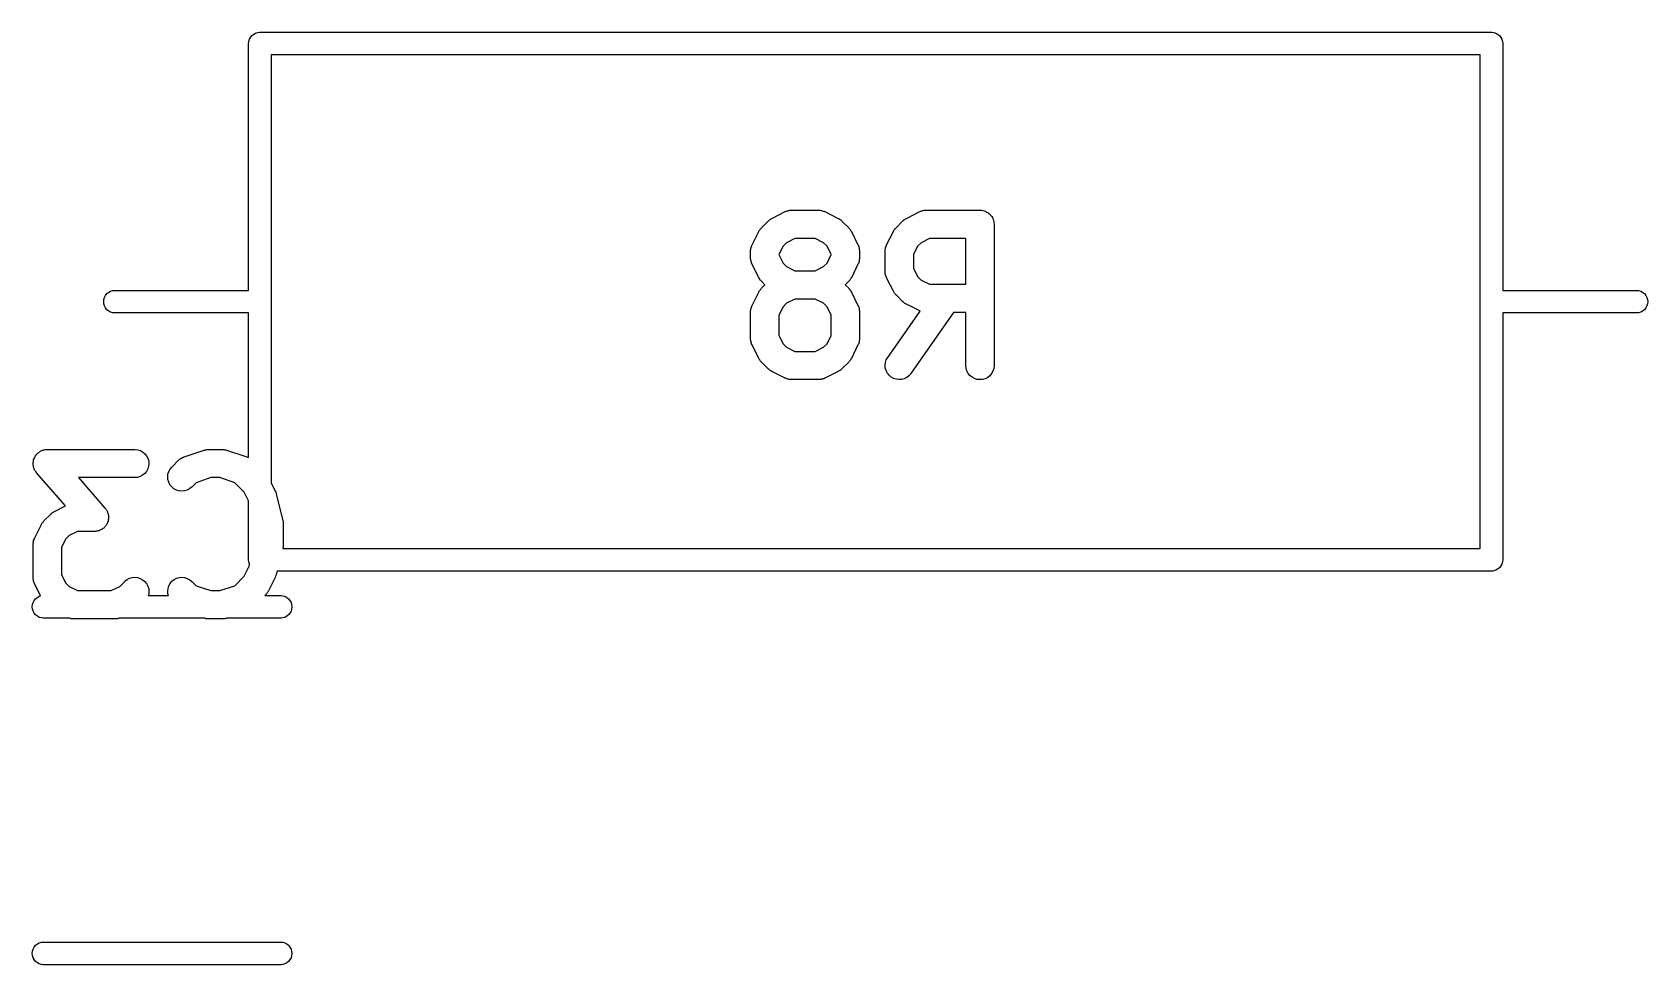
# Model space of a CAD drawing. Extents: x 19 to 116, y -142 to -17.
# Drawn here: x 100.93 to 109.51, y -130.52 to -125.57 of the extents above; entities that cross this region are included whole.
import ezdxf

# ---------------------------------------------------------------- set-up
doc = ezdxf.new("R2010")
doc.units = 0
doc.layers.add('BLACK', color=7, linetype='CONTINUOUS')

msp = doc.modelspace()

# ---------------------------------------------------------------- linework, layer by layer
at = {"layer": 'BLACK', "linetype": 'CONTINUOUS'}
for p, q in [((102.09, -125.597), (102.097, -125.587)), ((102.097, -125.587), (102.107, -125.58)), ((102.107, -125.58), (102.117, -125.574)), ((102.117, -125.574), (102.128, -125.571)), ((102.128, -125.571), (102.137, -125.57)), ((102.137, -125.57), (102.137, -125.57)), ((102.137, -125.57), (102.14, -125.57)), ((102.14, -125.57), (102.143, -125.57)), ((102.143, -125.57), (108.677, -125.57)), ((108.677, -125.57), (108.68, -125.57)), ((108.68, -125.57), (108.683, -125.57)), ((108.683, -125.57), (108.683, -125.57)), ((108.683, -125.57), (108.692, -125.571)), ((108.692, -125.571), (108.703, -125.574)), ((108.703, -125.574), (108.713, -125.58)), ((108.713, -125.58), (108.723, -125.587)), ((108.723, -125.587), (108.73, -125.597)), ((102.08, -125.63), (102.081, -125.618)), ((102.08, -125.633), (102.08, -125.63)), ((102.08, -126.94), (102.08, -125.633)), ((102.081, -125.618), (102.084, -125.607)), ((102.084, -125.607), (102.09, -125.597)), ((108.73, -125.597), (108.736, -125.607)), ((108.736, -125.607), (108.739, -125.618)), ((108.739, -125.618), (108.74, -125.63)), ((108.74, -125.63), (108.74, -125.633)), ((108.74, -125.633), (108.74, -126.94)), ((102.2, -125.69), (102.2, -126.997)), ((108.62, -125.69), (102.2, -125.69)), ((108.62, -126.997), (108.62, -125.69)), ((104.859, -126.558), (104.93, -126.522)), ((104.93, -126.522), (104.931, -126.522)), ((104.931, -126.522), (104.933, -126.521)), ((104.933, -126.521), (104.935, -126.52)), ((104.935, -126.52), (104.94, -126.518)), ((104.94, -126.518), (104.945, -126.517)), ((104.945, -126.517), (104.947, -126.516)), ((104.947, -126.516), (104.949, -126.516)), ((104.949, -126.516), (104.954, -126.515)), ((104.954, -126.515), (104.959, -126.514)), ((104.959, -126.514), (104.961, -126.514)), ((104.961, -126.514), (104.964, -126.514)), ((104.964, -126.514), (105.106, -126.514)), ((105.106, -126.514), (105.107, -126.514)), ((105.107, -126.514), (105.11, -126.515)), ((105.11, -126.515), (105.112, -126.514)), ((105.112, -126.514), (105.117, -126.515)), ((105.117, -126.515), (105.122, -126.516)), ((105.122, -126.516), (105.124, -126.517)), ((105.124, -126.517), (105.126, -126.517)), ((105.126, -126.517), (105.131, -126.519)), ((105.131, -126.519), (105.136, -126.52)), ((105.136, -126.52), (105.138, -126.521)), ((105.138, -126.521), (105.14, -126.522)), ((105.14, -126.522), (105.211, -126.558)), ((105.573, -126.558), (105.644, -126.522)), ((105.644, -126.522), (105.645, -126.522)), ((105.645, -126.522), (105.647, -126.521)), ((105.647, -126.521), (105.649, -126.52)), ((105.649, -126.52), (105.654, -126.518)), ((105.654, -126.518), (105.659, -126.517)), ((105.659, -126.517), (105.661, -126.516)), ((105.661, -126.516), (105.663, -126.516)), ((105.663, -126.516), (105.668, -126.515)), ((105.668, -126.515), (105.673, -126.514)), ((105.673, -126.514), (105.676, -126.514)), ((105.676, -126.514), (105.678, -126.514)), ((105.678, -126.514), (105.964, -126.514)), ((105.964, -126.514), (105.964, -126.514)), ((105.964, -126.514), (105.964, -126.514)), ((105.964, -126.514), (105.965, -126.514)), ((105.964, -126.514), (105.964, -126.514)), ((105.965, -126.514), (105.972, -126.515)), ((105.972, -126.515), (105.979, -126.516)), ((105.979, -126.516), (105.979, -126.516)), ((105.979, -126.516), (105.979, -126.516)), ((105.979, -126.516), (105.986, -126.518)), ((105.986, -126.518), (105.993, -126.52)), ((105.993, -126.52), (105.993, -126.52)), ((105.993, -126.52), (105.993, -126.52)), ((105.993, -126.52), (105.999, -126.524)), ((105.999, -126.524), (106.006, -126.527)), ((106.006, -126.527), (106.006, -126.527)), ((106.006, -126.527), (106.006, -126.527)), ((106.006, -126.527), (106.011, -126.532)), ((106.011, -126.532), (106.017, -126.536)), ((106.017, -126.536), (106.017, -126.537)), ((106.017, -126.537), (106.017, -126.537)), ((106.017, -126.537), (106.022, -126.542)), ((104.789, -126.627), (104.79, -126.626)), ((104.79, -126.626), (104.792, -126.623)), ((104.792, -126.623), (104.794, -126.619)), ((104.794, -126.619), (104.796, -126.617)), ((104.796, -126.617), (104.798, -126.614)), ((104.798, -126.614), (104.801, -126.611)), ((104.801, -126.611), (104.803, -126.608)), ((104.803, -126.608), (104.839, -126.572)), ((104.839, -126.572), (104.84, -126.571)), ((104.84, -126.571), (104.843, -126.569)), ((104.843, -126.569), (104.846, -126.566)), ((104.846, -126.566), (104.849, -126.564)), ((104.849, -126.564), (104.851, -126.562)), ((104.851, -126.562), (104.855, -126.56)), ((104.855, -126.56), (104.859, -126.558)), ((105.211, -126.558), (105.212, -126.558)), ((105.212, -126.558), (105.216, -126.561)), ((105.216, -126.561), (105.22, -126.563)), ((105.22, -126.563), (105.222, -126.565)), ((105.222, -126.565), (105.225, -126.566)), ((105.225, -126.566), (105.228, -126.569)), ((105.228, -126.569), (105.231, -126.572)), ((105.231, -126.572), (105.267, -126.608)), ((105.267, -126.608), (105.267, -126.608)), ((105.267, -126.608), (105.27, -126.612)), ((105.27, -126.612), (105.273, -126.615)), ((105.273, -126.615), (105.275, -126.617)), ((105.275, -126.617), (105.276, -126.62)), ((105.276, -126.62), (105.278, -126.624)), ((105.278, -126.624), (105.281, -126.627)), ((105.504, -126.626), (105.506, -126.623)), ((105.504, -126.627), (105.504, -126.626)), ((105.506, -126.623), (105.508, -126.619)), ((105.508, -126.619), (105.51, -126.617)), ((105.51, -126.617), (105.512, -126.614)), ((105.512, -126.614), (105.515, -126.611)), ((105.515, -126.611), (105.518, -126.608)), ((105.518, -126.608), (105.553, -126.572)), ((105.553, -126.572), (105.554, -126.571)), ((105.554, -126.571), (105.557, -126.569)), ((105.557, -126.569), (105.56, -126.566)), ((105.56, -126.566), (105.563, -126.564)), ((105.563, -126.564), (105.566, -126.562)), ((105.566, -126.562), (105.569, -126.56)), ((105.569, -126.56), (105.573, -126.558)), ((106.022, -126.542), (106.026, -126.548)), ((106.026, -126.548), (106.026, -126.548)), ((106.026, -126.548), (106.026, -126.548)), ((106.026, -126.548), (106.03, -126.554)), ((106.03, -126.554), (106.033, -126.561)), ((106.033, -126.561), (106.033, -126.561)), ((106.033, -126.561), (106.033, -126.561)), ((106.033, -126.561), (106.035, -126.568)), ((106.035, -126.568), (106.037, -126.575)), ((106.037, -126.575), (106.037, -126.575)), ((106.037, -126.575), (106.037, -126.575)), ((106.037, -126.575), (106.038, -126.582)), ((106.038, -126.582), (106.039, -126.589)), ((106.039, -126.589), (106.039, -127.339)), ((104.748, -126.712), (104.75, -126.707)), ((104.75, -126.707), (104.752, -126.703)), ((104.752, -126.703), (104.753, -126.701)), ((104.753, -126.701), (104.754, -126.699)), ((104.754, -126.699), (104.789, -126.627)), ((104.918, -126.705), (104.896, -126.75)), ((104.937, -126.687), (104.918, -126.705)), ((104.981, -126.664), (104.937, -126.687)), ((105.089, -126.664), (104.981, -126.664)), ((105.133, -126.687), (105.089, -126.664)), ((105.152, -126.705), (105.133, -126.687)), ((105.174, -126.75), (105.152, -126.705)), ((105.281, -126.627), (105.316, -126.699)), ((105.316, -126.699), (105.317, -126.7)), ((105.317, -126.7), (105.318, -126.702)), ((105.318, -126.702), (105.319, -126.704)), ((105.319, -126.704), (105.32, -126.708)), ((105.32, -126.708), (105.322, -126.713)), ((105.463, -126.712), (105.465, -126.707)), ((105.465, -126.707), (105.466, -126.703)), ((105.466, -126.703), (105.467, -126.701)), ((105.467, -126.701), (105.468, -126.699)), ((105.468, -126.699), (105.504, -126.627)), ((105.632, -126.705), (105.61, -126.75)), ((105.651, -126.687), (105.632, -126.705)), ((105.696, -126.664), (105.651, -126.687)), ((105.889, -126.664), (105.696, -126.664)), ((105.889, -126.907), (105.889, -126.664)), ((104.746, -126.727), (104.747, -126.722)), ((104.746, -126.729), (104.746, -126.727)), ((104.746, -126.731), (104.746, -126.729)), ((104.746, -126.732), (104.746, -126.731)), ((104.746, -126.768), (104.746, -126.732)), ((104.746, -126.77), (104.746, -126.768)), ((104.746, -126.772), (104.746, -126.77)), ((104.747, -126.777), (104.746, -126.772)), ((104.747, -126.717), (104.748, -126.714)), ((104.747, -126.722), (104.747, -126.717)), ((104.747, -126.782), (104.747, -126.777)), ((104.748, -126.785), (104.747, -126.782)), ((104.748, -126.714), (104.748, -126.712)), ((104.748, -126.787), (104.748, -126.785)), ((104.75, -126.792), (104.748, -126.787)), ((104.751, -126.796), (104.75, -126.792)), ((104.752, -126.798), (104.751, -126.796)), ((104.896, -126.75), (104.896, -126.75)), ((104.896, -126.75), (104.918, -126.795)), ((104.918, -126.795), (104.937, -126.813)), ((105.133, -126.813), (105.152, -126.795)), ((105.152, -126.795), (105.174, -126.75)), ((105.174, -126.75), (105.174, -126.75)), ((105.318, -126.797), (105.317, -126.799)), ((105.32, -126.793), (105.318, -126.797)), ((105.322, -126.788), (105.32, -126.793)), ((105.322, -126.713), (105.322, -126.715)), ((105.322, -126.715), (105.323, -126.718)), ((105.323, -126.783), (105.322, -126.786)), ((105.322, -126.786), (105.322, -126.788)), ((105.323, -126.718), (105.323, -126.723)), ((105.323, -126.723), (105.324, -126.728)), ((105.324, -126.773), (105.323, -126.778)), ((105.323, -126.778), (105.323, -126.783)), ((105.324, -126.728), (105.324, -126.73)), ((105.324, -126.73), (105.324, -126.732)), ((105.324, -126.732), (105.324, -126.768)), ((105.324, -126.768), (105.324, -126.769)), ((105.324, -126.769), (105.324, -126.771)), ((105.324, -126.771), (105.324, -126.773)), ((105.46, -126.727), (105.461, -126.722)), ((105.46, -126.729), (105.46, -126.727)), ((105.46, -126.731), (105.46, -126.729)), ((105.46, -126.732), (105.46, -126.731)), ((105.46, -126.839), (105.46, -126.732)), ((105.461, -126.722), (105.462, -126.717)), ((105.462, -126.714), (105.463, -126.712)), ((105.462, -126.717), (105.462, -126.714)), ((105.61, -126.75), (105.61, -126.822)), ((104.753, -126.8), (104.752, -126.798)), ((104.754, -126.801), (104.753, -126.8)), ((104.789, -126.873), (104.754, -126.801)), ((104.792, -126.876), (104.789, -126.873)), ((104.794, -126.88), (104.792, -126.876)), ((104.795, -126.883), (104.794, -126.88)), ((104.797, -126.885), (104.795, -126.883)), ((104.937, -126.813), (104.981, -126.836)), ((104.981, -126.836), (105.089, -126.836)), ((105.089, -126.836), (105.133, -126.813)), ((105.274, -126.883), (105.272, -126.886)), ((105.276, -126.881), (105.274, -126.883)), ((105.278, -126.877), (105.276, -126.881)), ((105.28, -126.874), (105.278, -126.877)), ((105.281, -126.873), (105.28, -126.874)), ((105.316, -126.801), (105.281, -126.873)), ((105.317, -126.799), (105.316, -126.801)), ((105.46, -126.841), (105.46, -126.839)), ((105.46, -126.844), (105.46, -126.841)), ((105.461, -126.849), (105.46, -126.844)), ((105.461, -126.854), (105.461, -126.849)), ((105.462, -126.856), (105.461, -126.854)), ((105.462, -126.858), (105.462, -126.856)), ((105.464, -126.863), (105.462, -126.858)), ((105.466, -126.868), (105.464, -126.863)), ((105.467, -126.87), (105.466, -126.868)), ((105.467, -126.872), (105.467, -126.87)), ((105.468, -126.873), (105.467, -126.872)), ((105.504, -126.944), (105.468, -126.873)), ((105.61, -126.822), (105.632, -126.866)), ((105.632, -126.866), (105.651, -126.885)), ((101.314, -126.977), (101.32, -126.967)), ((101.32, -126.967), (101.327, -126.957)), ((101.327, -126.957), (101.337, -126.95)), ((101.337, -126.95), (101.347, -126.944)), ((101.347, -126.944), (101.358, -126.941)), ((101.358, -126.941), (101.367, -126.94)), ((101.367, -126.94), (102.08, -126.94)), ((104.754, -127.02), (104.789, -126.949)), ((104.789, -126.949), (104.79, -126.948)), ((104.79, -126.948), (104.792, -126.944)), ((104.792, -126.944), (104.794, -126.94)), ((104.794, -126.94), (104.796, -126.938)), ((104.796, -126.938), (104.798, -126.935)), ((104.8, -126.888), (104.797, -126.885)), ((104.798, -126.935), (104.801, -126.932)), ((104.803, -126.892), (104.8, -126.888)), ((104.801, -126.932), (104.803, -126.929)), ((104.822, -126.911), (104.803, -126.892)), ((104.803, -126.892), (104.803, -126.892)), ((104.803, -126.929), (104.822, -126.911)), ((105.267, -126.892), (105.248, -126.911)), ((105.248, -126.911), (105.267, -126.929)), ((105.269, -126.889), (105.267, -126.892)), ((105.267, -126.929), (105.267, -126.93)), ((105.267, -126.93), (105.27, -126.933)), ((105.272, -126.886), (105.269, -126.889)), ((105.27, -126.933), (105.273, -126.936)), ((105.273, -126.936), (105.275, -126.939)), ((105.275, -126.939), (105.276, -126.941)), ((105.276, -126.941), (105.278, -126.945)), ((105.278, -126.945), (105.281, -126.949)), ((105.281, -126.949), (105.316, -127.02)), ((105.506, -126.948), (105.504, -126.944)), ((105.508, -126.952), (105.506, -126.948)), ((105.51, -126.954), (105.508, -126.952)), ((105.511, -126.957), (105.51, -126.954)), ((105.514, -126.96), (105.511, -126.957)), ((105.517, -126.963), (105.514, -126.96)), ((105.518, -126.964), (105.517, -126.963)), ((105.553, -126.999), (105.518, -126.964)), ((105.651, -126.885), (105.696, -126.907)), ((105.696, -126.907), (105.889, -126.907)), ((108.74, -126.94), (109.453, -126.94)), ((109.453, -126.94), (109.462, -126.941)), ((109.462, -126.941), (109.473, -126.944)), ((109.473, -126.944), (109.483, -126.95)), ((109.483, -126.95), (109.493, -126.957)), ((109.493, -126.957), (109.5, -126.967)), ((109.5, -126.967), (109.506, -126.977)), ((101.31, -127), (101.311, -126.988)), ((101.311, -127.012), (101.31, -127)), ((101.311, -126.988), (101.314, -126.977)), ((101.314, -127.023), (101.311, -127.012)), ((101.32, -127.033), (101.314, -127.023)), ((101.327, -127.043), (101.32, -127.033)), ((101.337, -127.05), (101.327, -127.043)), ((101.347, -127.056), (101.337, -127.05)), ((102.2, -126.997), (102.2, -127)), ((102.2, -127), (102.2, -127.003)), ((102.2, -127.003), (102.2, -127.963)), ((104.746, -127.048), (104.747, -127.043)), ((104.746, -127.05), (104.746, -127.048)), ((104.746, -127.053), (104.746, -127.05)), ((104.746, -127.054), (104.746, -127.053)), ((104.746, -127.196), (104.746, -127.054)), ((104.747, -127.038), (104.748, -127.036)), ((104.747, -127.043), (104.747, -127.038)), ((104.748, -127.034), (104.75, -127.029)), ((104.748, -127.036), (104.748, -127.034)), ((104.75, -127.029), (104.752, -127.024)), ((104.752, -127.024), (104.753, -127.022)), ((104.753, -127.022), (104.754, -127.02)), ((104.918, -127.027), (104.896, -127.071)), ((104.937, -127.008), (104.918, -127.027)), ((104.981, -126.986), (104.937, -127.008)), ((105.089, -126.986), (104.981, -126.986)), ((105.133, -127.008), (105.089, -126.986)), ((105.152, -127.027), (105.133, -127.008)), ((105.174, -127.071), (105.152, -127.027)), ((105.316, -127.02), (105.317, -127.021)), ((105.317, -127.021), (105.318, -127.023)), ((105.318, -127.023), (105.319, -127.025)), ((105.319, -127.025), (105.32, -127.03)), ((105.32, -127.03), (105.322, -127.035)), ((105.322, -127.035), (105.322, -127.037)), ((105.322, -127.037), (105.323, -127.039)), ((105.323, -127.039), (105.323, -127.044)), ((105.323, -127.044), (105.324, -127.049)), ((105.324, -127.049), (105.324, -127.051)), ((105.324, -127.051), (105.324, -127.054)), ((105.324, -127.054), (105.324, -127.196)), ((105.474, -127.296), (105.646, -127.05)), ((105.557, -127.002), (105.553, -126.999)), ((105.56, -127.005), (105.557, -127.002)), ((105.562, -127.007), (105.56, -127.005)), ((105.565, -127.009), (105.562, -127.007)), ((105.568, -127.011), (105.565, -127.009)), ((105.572, -127.013), (105.568, -127.011)), ((105.573, -127.014), (105.572, -127.013)), ((105.644, -127.049), (105.573, -127.014)), ((105.646, -127.05), (105.644, -127.049)), ((108.62, -127), (108.62, -126.997)), ((108.62, -127.003), (108.62, -127)), ((108.62, -128.31), (108.62, -127.003)), ((109.483, -127.05), (109.473, -127.056)), ((109.493, -127.043), (109.483, -127.05)), ((109.5, -127.033), (109.493, -127.043)), ((109.506, -127.023), (109.5, -127.033)), ((109.506, -126.977), (109.509, -126.988)), ((109.509, -127.012), (109.506, -127.023)), ((109.509, -126.988), (109.51, -127)), ((109.51, -127), (109.509, -127.012)), ((101.358, -127.059), (101.347, -127.056)), ((101.367, -127.06), (101.358, -127.059)), ((102.08, -127.06), (101.367, -127.06)), ((102.08, -127.828), (102.08, -127.06)), ((104.896, -127.071), (104.896, -127.179)), ((105.174, -127.179), (105.174, -127.071)), ((105.824, -127.057), (105.596, -127.382)), ((105.889, -127.057), (105.824, -127.057)), ((105.889, -127.339), (105.889, -127.057)), ((109.453, -127.06), (108.74, -127.06)), ((108.74, -127.06), (108.74, -128.367)), ((109.462, -127.059), (109.453, -127.06)), ((109.473, -127.056), (109.462, -127.059)), ((104.746, -127.199), (104.746, -127.196)), ((104.746, -127.201), (104.746, -127.199)), ((104.747, -127.206), (104.746, -127.201)), ((104.747, -127.211), (104.747, -127.206)), ((104.748, -127.213), (104.747, -127.211)), ((104.748, -127.215), (104.748, -127.213)), ((104.75, -127.22), (104.748, -127.215)), ((104.751, -127.225), (104.75, -127.22)), ((104.752, -127.227), (104.751, -127.225)), ((104.896, -127.179), (104.918, -127.223)), ((104.918, -127.223), (104.937, -127.242)), ((105.133, -127.242), (105.152, -127.223)), ((105.152, -127.223), (105.174, -127.179)), ((105.318, -127.226), (105.317, -127.228)), ((105.32, -127.221), (105.318, -127.226)), ((105.322, -127.216), (105.32, -127.221)), ((105.323, -127.212), (105.322, -127.214)), ((105.322, -127.214), (105.322, -127.216)), ((105.324, -127.202), (105.323, -127.207)), ((105.323, -127.207), (105.323, -127.212)), ((105.324, -127.196), (105.324, -127.197)), ((105.324, -127.197), (105.324, -127.2)), ((105.324, -127.2), (105.324, -127.202)), ((104.753, -127.229), (104.752, -127.227)), ((104.754, -127.23), (104.753, -127.229)), ((104.789, -127.301), (104.754, -127.23)), ((104.792, -127.305), (104.789, -127.301)), ((104.794, -127.309), (104.792, -127.305)), ((104.795, -127.311), (104.794, -127.309)), ((104.797, -127.314), (104.795, -127.311)), ((104.937, -127.242), (104.981, -127.264)), ((104.981, -127.264), (105.089, -127.264)), ((105.089, -127.264), (105.133, -127.242)), ((105.274, -127.312), (105.272, -127.315)), ((105.276, -127.31), (105.274, -127.312)), ((105.278, -127.306), (105.276, -127.31)), ((105.28, -127.302), (105.278, -127.306)), ((105.281, -127.301), (105.28, -127.302)), ((105.316, -127.23), (105.281, -127.301)), ((105.317, -127.228), (105.316, -127.23)), ((105.462, -127.323), (105.466, -127.309)), ((105.466, -127.309), (105.474, -127.296)), ((104.8, -127.317), (104.797, -127.314)), ((104.803, -127.32), (104.8, -127.317)), ((104.803, -127.321), (104.803, -127.32)), ((104.839, -127.357), (104.803, -127.321)), ((104.842, -127.359), (104.839, -127.357)), ((104.845, -127.362), (104.842, -127.359)), ((104.848, -127.364), (104.845, -127.362)), ((104.85, -127.366), (104.848, -127.364)), ((104.854, -127.368), (104.85, -127.366)), ((104.858, -127.37), (104.854, -127.368)), ((104.859, -127.371), (104.858, -127.37)), ((104.93, -127.406), (104.859, -127.371)), ((105.211, -127.371), (105.14, -127.406)), ((105.215, -127.368), (105.211, -127.371)), ((105.219, -127.366), (105.215, -127.368)), ((105.221, -127.365), (105.219, -127.366)), ((105.224, -127.363), (105.221, -127.365)), ((105.227, -127.36), (105.224, -127.363)), ((105.23, -127.357), (105.227, -127.36)), ((105.231, -127.357), (105.23, -127.357)), ((105.267, -127.321), (105.231, -127.357)), ((105.269, -127.318), (105.267, -127.321)), ((105.272, -127.315), (105.269, -127.318)), ((105.46, -127.337), (105.462, -127.323)), ((105.461, -127.352), (105.46, -127.337)), ((105.465, -127.366), (105.461, -127.352)), ((105.472, -127.379), (105.465, -127.366)), ((105.481, -127.391), (105.472, -127.379)), ((105.492, -127.4), (105.481, -127.391)), ((105.586, -127.394), (105.575, -127.403)), ((105.596, -127.383), (105.586, -127.394)), ((105.596, -127.382), (105.596, -127.383)), ((105.89, -127.354), (105.889, -127.339)), ((105.894, -127.368), (105.89, -127.354)), ((105.901, -127.381), (105.894, -127.368)), ((105.91, -127.392), (105.901, -127.381)), ((105.922, -127.401), (105.91, -127.392)), ((106.016, -127.393), (106.005, -127.402)), ((106.025, -127.382), (106.016, -127.393)), ((106.033, -127.369), (106.025, -127.382)), ((106.037, -127.355), (106.033, -127.369)), ((106.039, -127.34), (106.037, -127.355)), ((106.039, -127.339), (106.039, -127.34)), ((104.932, -127.407), (104.93, -127.406)), ((104.934, -127.408), (104.932, -127.407)), ((104.939, -127.41), (104.934, -127.408)), ((104.944, -127.412), (104.939, -127.41)), ((104.946, -127.412), (104.944, -127.412)), ((104.948, -127.413), (104.946, -127.412)), ((104.953, -127.413), (104.948, -127.413)), ((104.958, -127.414), (104.953, -127.413)), ((104.96, -127.414), (104.958, -127.414)), ((104.963, -127.414), (104.96, -127.414)), ((104.964, -127.414), (104.963, -127.414)), ((105.106, -127.414), (104.964, -127.414)), ((105.109, -127.414), (105.106, -127.414)), ((105.111, -127.414), (105.109, -127.414)), ((105.116, -127.413), (105.111, -127.414)), ((105.121, -127.413), (105.116, -127.413)), ((105.123, -127.412), (105.121, -127.413)), ((105.125, -127.412), (105.123, -127.412)), ((105.13, -127.41), (105.125, -127.412)), ((105.135, -127.409), (105.13, -127.41)), ((105.137, -127.408), (105.135, -127.409)), ((105.139, -127.407), (105.137, -127.408)), ((105.14, -127.406), (105.139, -127.407)), ((105.504, -127.408), (105.492, -127.4)), ((105.518, -127.412), (105.504, -127.408)), ((105.533, -127.414), (105.518, -127.412)), ((105.547, -127.413), (105.533, -127.414)), ((105.561, -127.409), (105.547, -127.413)), ((105.575, -127.403), (105.561, -127.409)), ((105.935, -127.408), (105.922, -127.401)), ((105.948, -127.413), (105.935, -127.408)), ((105.963, -127.414), (105.948, -127.413)), ((105.978, -127.413), (105.963, -127.414)), ((105.992, -127.409), (105.978, -127.413)), ((106.005, -127.402), (105.992, -127.409)), ((100.943, -127.828), (100.944, -127.825)), ((100.944, -127.825), (100.946, -127.821)), ((100.946, -127.821), (100.949, -127.817)), ((100.949, -127.817), (100.95, -127.815)), ((100.95, -127.815), (100.952, -127.813)), ((100.952, -127.813), (100.955, -127.81)), ((100.955, -127.81), (100.958, -127.806)), ((100.958, -127.806), (100.96, -127.804)), ((100.96, -127.804), (100.962, -127.802)), ((100.962, -127.802), (100.966, -127.8)), ((100.966, -127.8), (100.969, -127.797)), ((100.969, -127.797), (100.972, -127.796)), ((100.972, -127.796), (100.974, -127.794)), ((100.974, -127.794), (100.978, -127.792)), ((100.978, -127.792), (100.982, -127.79)), ((100.982, -127.79), (100.985, -127.789)), ((100.985, -127.789), (100.987, -127.788)), ((100.987, -127.788), (100.992, -127.787)), ((100.992, -127.787), (100.996, -127.786)), ((100.996, -127.786), (100.999, -127.785)), ((100.999, -127.785), (101.001, -127.785)), ((101.001, -127.785), (101.006, -127.785)), ((101.006, -127.785), (101.011, -127.784)), ((101.011, -127.784), (101.475, -127.784)), ((101.475, -127.784), (101.476, -127.784)), ((101.476, -127.784), (101.491, -127.786)), ((101.491, -127.786), (101.505, -127.79)), ((101.505, -127.79), (101.517, -127.797)), ((101.517, -127.797), (101.529, -127.807)), ((101.529, -127.807), (101.538, -127.818)), ((101.538, -127.818), (101.545, -127.831)), ((101.728, -127.828), (101.733, -127.825)), ((101.733, -127.825), (101.735, -127.825)), ((101.735, -127.825), (101.737, -127.824)), ((101.737, -127.824), (101.844, -127.788)), ((101.844, -127.788), (101.845, -127.788)), ((101.845, -127.788), (101.849, -127.787)), ((101.849, -127.787), (101.853, -127.786)), ((101.853, -127.786), (101.856, -127.785)), ((101.856, -127.785), (101.859, -127.785)), ((101.859, -127.785), (101.864, -127.785)), ((101.864, -127.785), (101.868, -127.784)), ((101.868, -127.784), (101.939, -127.784)), ((101.939, -127.784), (101.94, -127.784)), ((101.94, -127.784), (101.945, -127.785)), ((101.945, -127.785), (101.949, -127.785)), ((101.949, -127.785), (101.952, -127.786)), ((101.952, -127.786), (101.955, -127.786)), ((101.955, -127.786), (101.959, -127.787)), ((101.959, -127.787), (101.963, -127.788)), ((101.963, -127.788), (102.07, -127.824)), ((102.07, -127.824), (102.071, -127.824)), ((102.071, -127.824), (102.073, -127.825)), ((102.073, -127.825), (102.075, -127.826)), ((102.075, -127.826), (102.08, -127.828)), ((100.936, -127.854), (100.937, -127.849)), ((100.936, -127.856), (100.936, -127.854)), ((100.936, -127.859), (100.936, -127.856)), ((100.936, -127.863), (100.936, -127.859)), ((100.936, -127.868), (100.936, -127.863)), ((100.937, -127.871), (100.936, -127.868)), ((100.937, -127.844), (100.938, -127.842)), ((100.937, -127.849), (100.937, -127.844)), ((100.937, -127.873), (100.937, -127.871)), ((100.938, -127.878), (100.937, -127.873)), ((100.938, -127.839), (100.94, -127.835)), ((100.938, -127.842), (100.938, -127.839)), ((100.939, -127.882), (100.938, -127.878)), ((100.94, -127.885), (100.939, -127.882)), ((100.94, -127.835), (100.942, -127.83)), ((100.941, -127.887), (100.94, -127.885)), ((100.943, -127.892), (100.941, -127.887)), ((100.942, -127.83), (100.943, -127.828)), ((100.945, -127.896), (100.943, -127.892)), ((100.947, -127.898), (100.945, -127.896)), ((100.948, -127.9), (100.947, -127.898)), ((100.951, -127.904), (100.948, -127.9)), ((100.954, -127.908), (100.951, -127.904)), ((100.954, -127.909), (100.954, -127.908)), ((101.108, -128.084), (100.954, -127.909)), ((101.537, -127.901), (101.528, -127.913)), ((101.544, -127.888), (101.537, -127.901)), ((101.548, -127.874), (101.544, -127.888)), ((101.545, -127.831), (101.549, -127.845)), ((101.55, -127.86), (101.548, -127.874)), ((101.549, -127.845), (101.55, -127.86)), ((101.651, -127.916), (101.656, -127.902)), ((101.656, -127.902), (101.663, -127.889)), ((101.663, -127.889), (101.672, -127.878)), ((101.672, -127.878), (101.708, -127.842)), ((101.708, -127.841), (101.71, -127.84)), ((101.708, -127.842), (101.708, -127.841)), ((101.71, -127.84), (101.712, -127.838)), ((101.712, -127.838), (101.716, -127.835)), ((101.716, -127.835), (101.72, -127.832)), ((101.72, -127.832), (101.722, -127.831)), ((101.722, -127.831), (101.724, -127.83)), ((101.724, -127.83), (101.728, -127.828)), ((102.08, -127.828), (102.08, -127.828)), ((101.475, -127.934), (101.176, -127.934)), ((101.176, -127.934), (101.317, -128.096)), ((101.49, -127.933), (101.475, -127.934)), ((101.504, -127.929), (101.49, -127.933)), ((101.517, -127.922), (101.504, -127.929)), ((101.528, -127.913), (101.517, -127.922)), ((101.65, -127.93), (101.651, -127.916)), ((101.651, -127.945), (101.65, -127.93)), ((101.656, -127.959), (101.651, -127.945)), ((101.662, -127.972), (101.656, -127.959)), ((101.672, -127.983), (101.662, -127.972)), ((101.683, -127.993), (101.672, -127.983)), ((101.696, -128), (101.683, -127.993)), ((101.766, -127.994), (101.753, -128)), ((101.777, -127.984), (101.766, -127.994)), ((101.778, -127.984), (101.777, -127.984)), ((101.801, -127.961), (101.778, -127.984)), ((101.88, -127.934), (101.801, -127.961)), ((101.927, -127.934), (101.88, -127.934)), ((102.006, -127.961), (101.927, -127.934)), ((102.056, -128.011), (102.006, -127.961)), ((102.2, -127.963), (102.221, -128.004)), ((101.049, -128.114), (101.108, -128.084)), ((101.71, -128.004), (101.696, -128)), ((101.724, -128.006), (101.71, -128.004)), ((101.739, -128.004), (101.724, -128.006)), ((101.753, -128), (101.739, -128.004)), ((102.08, -128.058), (102.056, -128.011)), ((102.08, -128.367), (102.08, -128.058)), ((102.221, -128.004), (102.221, -128.005)), ((102.221, -128.005), (102.221, -128.006)), ((102.221, -128.006), (102.221, -128.006)), ((102.221, -128.006), (102.224, -128.012)), ((102.224, -128.012), (102.226, -128.019)), ((102.226, -128.019), (102.226, -128.019)), ((102.226, -128.019), (102.226, -128.02)), ((102.226, -128.02), (102.262, -128.163)), ((100.986, -128.172), (100.988, -128.17)), ((100.988, -128.17), (100.991, -128.167)), ((100.991, -128.167), (100.993, -128.163)), ((100.993, -128.163), (101.029, -128.128)), ((101.029, -128.128), (101.03, -128.127)), ((101.03, -128.127), (101.033, -128.124)), ((101.033, -128.124), (101.036, -128.121)), ((101.036, -128.121), (101.039, -128.12)), ((101.039, -128.12), (101.041, -128.118)), ((101.041, -128.118), (101.045, -128.116)), ((101.045, -128.116), (101.049, -128.114)), ((101.317, -128.096), (101.318, -128.096)), ((101.318, -128.096), (101.321, -128.1)), ((101.321, -128.1), (101.323, -128.104)), ((101.323, -128.104), (101.325, -128.106)), ((101.325, -128.106), (101.326, -128.108)), ((101.326, -128.108), (101.328, -128.113)), ((101.328, -128.113), (101.33, -128.117)), ((101.33, -128.117), (101.331, -128.119)), ((101.331, -128.17), (101.33, -128.174)), ((101.331, -128.119), (101.332, -128.122)), ((101.333, -128.165), (101.331, -128.17)), ((101.332, -128.122), (101.333, -128.126)), ((101.333, -128.126), (101.334, -128.131)), ((101.334, -128.16), (101.333, -128.163)), ((101.333, -128.163), (101.333, -128.165)), ((101.334, -128.131), (101.335, -128.134)), ((101.335, -128.155), (101.334, -128.16)), ((101.335, -128.134), (101.335, -128.136)), ((101.335, -128.136), (101.335, -128.141)), ((101.335, -128.141), (101.336, -128.146)), ((101.336, -128.146), (101.335, -128.148)), ((101.335, -128.148), (101.335, -128.151)), ((101.335, -128.151), (101.335, -128.155)), ((102.262, -128.163), (102.262, -128.164)), ((102.262, -128.164), (102.262, -128.165)), ((102.262, -128.165), (102.263, -128.166)), ((102.263, -128.166), (102.263, -128.172)), ((100.942, -128.258), (100.943, -128.256)), ((100.943, -128.256), (100.944, -128.254)), ((100.944, -128.254), (100.979, -128.183)), ((100.979, -128.183), (100.98, -128.182)), ((100.98, -128.182), (100.982, -128.178)), ((100.982, -128.178), (100.984, -128.175)), ((100.984, -128.175), (100.986, -128.172)), ((101.127, -128.242), (101.108, -128.261)), ((101.171, -128.22), (101.127, -128.242)), ((101.261, -128.22), (101.171, -128.22)), ((101.265, -128.22), (101.261, -128.22)), ((101.27, -128.219), (101.265, -128.22)), ((101.273, -128.219), (101.27, -128.219)), ((101.275, -128.219), (101.273, -128.219)), ((101.28, -128.217), (101.275, -128.219)), ((101.284, -128.216), (101.28, -128.217)), ((101.287, -128.215), (101.284, -128.216)), ((101.289, -128.214), (101.287, -128.215)), ((101.293, -128.212), (101.289, -128.214)), ((101.298, -128.21), (101.293, -128.212)), ((101.3, -128.209), (101.298, -128.21)), ((101.302, -128.207), (101.3, -128.209)), ((101.306, -128.204), (101.302, -128.207)), ((101.31, -128.202), (101.306, -128.204)), ((101.312, -128.2), (101.31, -128.202)), ((101.314, -128.198), (101.312, -128.2)), ((101.317, -128.195), (101.314, -128.198)), ((101.32, -128.191), (101.317, -128.195)), ((101.321, -128.189), (101.32, -128.191)), ((101.323, -128.187), (101.321, -128.189)), ((101.325, -128.183), (101.323, -128.187)), ((101.328, -128.179), (101.325, -128.183)), ((101.329, -128.176), (101.328, -128.179)), ((101.33, -128.174), (101.329, -128.176)), ((102.263, -128.172), (102.264, -128.178)), ((102.264, -128.178), (102.264, -128.179)), ((102.264, -128.179), (102.264, -128.181)), ((102.264, -128.181), (102.264, -128.288)), ((100.936, -128.282), (100.937, -128.277)), ((100.936, -128.285), (100.936, -128.282)), ((100.936, -128.287), (100.936, -128.285)), ((100.936, -128.288), (100.936, -128.287)), ((100.936, -128.466), (100.936, -128.288)), ((100.937, -128.272), (100.938, -128.27)), ((100.937, -128.277), (100.937, -128.272)), ((100.938, -128.268), (100.94, -128.263)), ((100.938, -128.27), (100.938, -128.268)), ((100.94, -128.263), (100.942, -128.258)), ((101.108, -128.261), (101.086, -128.306)), ((101.086, -128.306), (101.086, -128.449)), ((102.262, -128.306), (102.261, -128.31)), ((102.261, -128.31), (108.62, -128.31)), ((102.263, -128.303), (102.262, -128.305)), ((102.262, -128.305), (102.262, -128.306)), ((102.264, -128.292), (102.263, -128.298)), ((102.263, -128.298), (102.263, -128.303)), ((102.264, -128.288), (102.264, -128.289)), ((102.264, -128.289), (102.264, -128.29)), ((102.264, -128.29), (102.264, -128.292)), ((102.056, -128.458), (102.083, -128.405)), ((102.08, -128.37), (102.08, -128.367)), ((102.081, -128.382), (102.08, -128.37)), ((102.084, -128.393), (102.081, -128.382)), ((102.083, -128.405), (102.085, -128.395)), ((102.085, -128.395), (102.084, -128.393)), ((108.703, -128.426), (108.692, -128.429)), ((108.713, -128.42), (108.703, -128.426)), ((108.723, -128.413), (108.713, -128.42)), ((108.73, -128.403), (108.723, -128.413)), ((108.736, -128.393), (108.73, -128.403)), ((108.739, -128.382), (108.736, -128.393)), ((108.74, -128.37), (108.739, -128.382)), ((108.74, -128.367), (108.74, -128.37)), ((100.936, -128.469), (100.936, -128.466)), ((100.936, -128.471), (100.936, -128.469)), ((100.937, -128.476), (100.936, -128.471)), ((100.937, -128.481), (100.937, -128.476)), ((100.938, -128.483), (100.937, -128.481)), ((100.938, -128.485), (100.938, -128.483)), ((100.94, -128.49), (100.938, -128.485)), ((100.941, -128.495), (100.94, -128.49)), ((100.942, -128.497), (100.941, -128.495)), ((100.943, -128.499), (100.942, -128.497)), ((100.944, -128.5), (100.943, -128.499)), ((100.975, -128.562), (100.944, -128.5)), ((101.086, -128.449), (101.108, -128.493)), ((101.108, -128.493), (101.127, -128.512)), ((101.127, -128.512), (101.171, -128.534)), ((101.35, -128.534), (101.395, -128.512)), ((101.395, -128.512), (101.422, -128.485)), ((101.422, -128.485), (101.423, -128.484)), ((101.423, -128.484), (101.434, -128.475)), ((101.434, -128.475), (101.447, -128.468)), ((101.447, -128.468), (101.461, -128.464)), ((101.461, -128.464), (101.476, -128.463)), ((101.476, -128.463), (101.49, -128.464)), ((101.49, -128.464), (101.504, -128.469)), ((101.504, -128.469), (101.517, -128.476)), ((101.517, -128.476), (101.528, -128.485)), ((101.528, -128.485), (101.538, -128.497)), ((101.538, -128.497), (101.544, -128.51)), ((101.544, -128.51), (101.549, -128.524)), ((101.652, -128.523), (101.656, -128.509)), ((101.656, -128.509), (101.663, -128.496)), ((101.663, -128.496), (101.672, -128.484)), ((101.672, -128.484), (101.684, -128.475)), ((101.684, -128.475), (101.697, -128.468)), ((101.697, -128.468), (101.711, -128.464)), ((101.711, -128.464), (101.725, -128.463)), ((101.725, -128.463), (101.74, -128.464)), ((101.74, -128.464), (101.754, -128.469)), ((101.754, -128.469), (101.767, -128.476)), ((101.767, -128.476), (101.778, -128.485)), ((101.778, -128.485), (101.801, -128.508)), ((101.801, -128.508), (101.88, -128.534)), ((101.927, -128.534), (102.006, -128.508)), ((102.006, -128.508), (102.056, -128.458)), ((102.221, -128.464), (102.185, -128.536)), ((102.223, -128.457), (102.221, -128.464)), ((102.221, -128.464), (102.221, -128.464)), ((102.221, -128.464), (102.221, -128.464)), ((102.226, -128.451), (102.223, -128.457)), ((102.231, -128.43), (102.226, -128.449)), ((102.226, -128.449), (102.226, -128.45)), ((102.226, -128.45), (102.226, -128.45)), ((102.226, -128.45), (102.226, -128.451)), ((108.677, -128.43), (102.231, -128.43)), ((108.68, -128.43), (108.677, -128.43)), ((108.687, -128.43), (108.68, -128.43)), ((108.692, -128.429), (108.687, -128.43)), ((100.932, -128.608), (100.935, -128.597)), ((100.935, -128.597), (100.941, -128.587)), ((100.941, -128.587), (100.948, -128.577)), ((100.948, -128.577), (100.958, -128.57)), ((100.958, -128.57), (100.968, -128.564)), ((100.968, -128.564), (100.975, -128.562)), ((101.171, -128.534), (101.35, -128.534)), ((101.549, -128.553), (101.546, -128.56)), ((101.546, -128.56), (101.654, -128.56)), ((101.549, -128.524), (101.55, -128.538)), ((101.55, -128.538), (101.549, -128.553)), ((101.65, -128.537), (101.652, -128.523)), ((101.651, -128.552), (101.65, -128.537)), ((101.654, -128.56), (101.651, -128.552)), ((101.88, -128.534), (101.927, -128.534)), ((102.171, -128.555), (102.166, -128.56)), ((102.166, -128.56), (102.252, -128.56)), ((102.174, -128.552), (102.171, -128.555)), ((102.176, -128.549), (102.174, -128.552)), ((102.178, -128.546), (102.176, -128.549)), ((102.18, -128.544), (102.178, -128.546)), ((102.182, -128.54), (102.18, -128.544)), ((102.184, -128.537), (102.182, -128.54)), ((102.185, -128.536), (102.184, -128.537)), ((102.252, -128.56), (102.261, -128.561)), ((102.261, -128.561), (102.272, -128.564)), ((102.272, -128.564), (102.282, -128.57)), ((102.282, -128.57), (102.292, -128.577)), ((102.292, -128.577), (102.299, -128.587)), ((102.299, -128.587), (102.305, -128.597)), ((102.305, -128.597), (102.308, -128.608)), ((100.931, -128.62), (100.932, -128.608)), ((100.932, -128.632), (100.931, -128.62)), ((100.935, -128.643), (100.932, -128.632)), ((100.941, -128.653), (100.935, -128.643)), ((100.948, -128.663), (100.941, -128.653)), ((100.958, -128.67), (100.948, -128.663)), ((100.968, -128.676), (100.958, -128.67)), ((100.979, -128.679), (100.968, -128.676)), ((100.988, -128.68), (100.979, -128.679)), ((101.13, -128.68), (100.988, -128.68)), ((101.134, -128.682), (101.13, -128.68)), ((101.136, -128.682), (101.134, -128.682)), ((101.138, -128.683), (101.136, -128.682)), ((101.143, -128.683), (101.138, -128.683)), ((101.148, -128.684), (101.143, -128.683)), ((101.15, -128.684), (101.148, -128.684)), ((101.153, -128.684), (101.15, -128.684)), ((101.154, -128.684), (101.153, -128.684)), ((101.368, -128.684), (101.154, -128.684)), ((101.37, -128.684), (101.368, -128.684)), ((101.372, -128.684), (101.37, -128.684)), ((101.377, -128.683), (101.372, -128.684)), ((101.382, -128.683), (101.377, -128.683)), ((101.385, -128.682), (101.382, -128.683)), ((101.387, -128.682), (101.385, -128.682)), ((101.392, -128.68), (101.387, -128.682)), ((101.843, -128.68), (101.392, -128.68)), ((101.392, -128.68), (101.392, -128.68)), ((101.844, -128.68), (101.843, -128.68)), ((101.848, -128.681), (101.844, -128.68)), ((101.852, -128.683), (101.848, -128.681)), ((101.855, -128.683), (101.852, -128.683)), ((101.858, -128.684), (101.855, -128.683)), ((101.863, -128.684), (101.858, -128.684)), ((101.867, -128.684), (101.863, -128.684)), ((101.868, -128.684), (101.867, -128.684)), ((101.939, -128.684), (101.868, -128.684)), ((101.943, -128.684), (101.939, -128.684)), ((101.948, -128.684), (101.943, -128.684)), ((101.951, -128.683), (101.948, -128.684)), ((101.954, -128.683), (101.951, -128.683)), ((101.958, -128.682), (101.954, -128.683)), ((101.962, -128.681), (101.958, -128.682)), ((101.963, -128.68), (101.962, -128.681)), ((101.964, -128.68), (101.963, -128.68)), ((102.252, -128.68), (101.964, -128.68)), ((102.261, -128.679), (102.252, -128.68)), ((102.272, -128.676), (102.261, -128.679)), ((102.282, -128.67), (102.272, -128.676)), ((102.292, -128.663), (102.282, -128.67)), ((102.299, -128.653), (102.292, -128.663)), ((102.305, -128.643), (102.299, -128.653)), ((102.308, -128.632), (102.305, -128.643)), ((102.308, -128.608), (102.309, -128.62)), ((102.309, -128.62), (102.308, -128.632)), ((100.979, -130.401), (100.988, -130.4)), ((100.988, -130.4), (102.252, -130.4)), ((102.252, -130.4), (102.261, -130.401)), ((100.931, -130.46), (100.932, -130.448)), ((100.932, -130.472), (100.931, -130.46)), ((100.932, -130.448), (100.935, -130.437)), ((100.935, -130.483), (100.932, -130.472)), ((100.935, -130.437), (100.941, -130.427)), ((100.941, -130.493), (100.935, -130.483)), ((100.941, -130.427), (100.948, -130.417)), ((100.948, -130.417), (100.958, -130.41)), ((100.958, -130.41), (100.968, -130.404)), ((100.968, -130.404), (100.979, -130.401)), ((102.261, -130.401), (102.272, -130.404)), ((102.272, -130.404), (102.282, -130.41)), ((102.282, -130.41), (102.292, -130.417)), ((102.292, -130.417), (102.299, -130.427)), ((102.299, -130.427), (102.305, -130.437)), ((102.305, -130.483), (102.299, -130.493)), ((102.305, -130.437), (102.308, -130.448)), ((102.308, -130.472), (102.305, -130.483)), ((102.308, -130.448), (102.309, -130.46)), ((102.309, -130.46), (102.308, -130.472)), ((100.948, -130.503), (100.941, -130.493)), ((100.958, -130.51), (100.948, -130.503)), ((100.968, -130.516), (100.958, -130.51)), ((100.979, -130.519), (100.968, -130.516)), ((100.988, -130.52), (100.979, -130.519)), ((102.252, -130.52), (100.988, -130.52)), ((102.261, -130.519), (102.252, -130.52)), ((102.272, -130.516), (102.261, -130.519)), ((102.282, -130.51), (102.272, -130.516)), ((102.292, -130.503), (102.282, -130.51)), ((102.299, -130.493), (102.292, -130.503))]:
    msp.add_line(p, q, dxfattribs=at)

doc.saveas('drawing.dxf')
